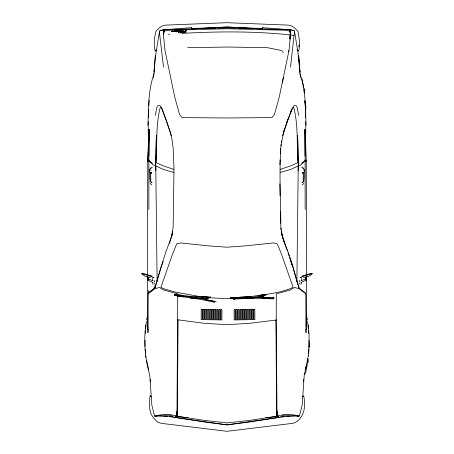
<?xml version="1.0" encoding="UTF-8"?>
<svg xmlns="http://www.w3.org/2000/svg" width="454" height="454" viewBox="0 0 454 454"><rect width="100%" height="100%" fill="white"/><g stroke="black" fill="none" stroke-linecap="round" stroke-linejoin="round"><path stroke-width="0.68" d="M147.749 326.114L147.749 329.757L147.749 317.528M148.872 209.527L148.872 161.142L147.749 161.221L148.872 161.306M149.383 129.549L148.872 129.401L148.872 160.466L147.749 160.415L148.242 151.131M178.484 32.597L178.694 31.882L181.492 31.519L182.406 30.617L181.674 30.463L181.072 31.156L180.709 32.836L178.723 32.739L178.484 32.069M231.869 297.898L231.869 298.374L231.211 298.414L231.211 297.938L234.099 298.267L237.311 297.529L237.311 298.006L233.912 299.141L231.211 298.414M236.653 297.569L236.648 298.045L237.311 298.006M248.429 298.653L250.432 298.233L250.46 297.291L234.343 298.397L233.912 299.141L246.267 298.409L246.153 297.546L245.665 297.586L245.665 298.233L246.426 298.636L248.429 298.653L263.49 296.377L263.53 295.724L250.143 297.608L250.943 297.364M303.164 87.174L303.164 85.976M304.237 91.736L304.237 88.451M305.128 209.527L305.128 161.142L306.251 161.221L306.49 274.891M305.128 160.466L306.251 160.279L305.128 160.466L305.128 129.401L304.617 129.549M306.251 326.114L306.251 317.528M306.251 161.221L305.128 161.306M306.524 293.931L306.251 329.757M307.608 362.003L307.608 358.768M307.96 362.865L307.96 359.579M147.476 293.25L147.505 276.849M147.51 274.891L147.749 161.221M234.61 298.261L230.416 298.562L230.416 297.852L251.107 296.519L266.311 294.334L266.311 295.038M246.153 298.284L246.153 297.546L247.288 297.478L247.356 298.573L245.665 298.096L247.844 298.647L257.287 298.272L273.552 298.874L273.558 298.04C265.034 297.421 256.249 296.978 247.844 298.085L247.844 298.647L248.61 298.255L248.696 297.398L248.429 297.92L248.764 298.488L250.432 298.233M264.682 294.816L263.093 295.628L265.34 294.777L263.235 296.314L265.34 295.248L265.34 294.777L264.682 294.816L264.682 295.287L263.059 296.252L263.49 296.377M164.501 31.11L164.507 29.816L172.543 29.555M176.975 416.244L174.892 417.396L205.492 422.169L227 424.876L248.508 422.169L279.108 417.396L277.025 416.244L249.206 420.461L227 422.901L204.794 420.461L176.975 416.244L177.707 295.94M298.959 46.915L298.982 44.952M164.569 31.11L164.507 29.816M185.59 31.865L186.049 31.786L185.799 32.416L185.181 32.467L184.012 31.553L183.053 31.57L182.985 31.894L182.372 31.837L182.394 31.457L183.251 31.967C183.524 32.921 186.242 31.371 184.806 32.001L183.825 31.706L186.31 30.14L185.504 30.855L185.323 31.82C183.45 32.523 187.156 31.411 185.59 31.865L185.323 31.82M305.803 293.857L305.763 293.216L299.095 288.063L296.882 281.401L298.227 165.835L300.111 165.415L305.769 160.449M290.339 29.902L290.316 31.803L290.367 29.862L293.159 30.276L294.379 30.946L294.061 30.946M304.072 179.841L304.186 171.828M298.153 170.613L298.227 165.835L290.838 169.387L280.124 172.435M303.221 179.954L303.306 173.95M148.946 156.085L149.383 130.031L148.43 147.618M145.064 340.279L145.064 346.464M148.231 121.689L148.22 133.641L148.634 137.233M148.373 117.535L148.691 109.249M147.947 125.259C148.617 107.95 148.066 90.136 154.099 73.644M147.749 160.415L148.872 129.401L148.872 129.77M145.808 324.968C143.532 341.771 145.019 358.762 149.741 374.998L151.84 405.184L154.632 416.091C161.601 414.122 169.915 414.139 176.884 416.074L177.401 407.249L178.082 320.087L177.792 319.798L204.635 323.327L227 324.689L249.365 323.327L275.918 320.087L276.208 319.798L276.304 293.834L290.31 289.975L294.584 287.473L299.09 288.716L305.786 293.71L306.053 332.737L305.843 329.405M279.885 164.785L280.084 159.859M280.339 153.531L280.532 148.611M262.543 28.92L262.594 27.671M176.884 416.074L176.924 411.579M148.867 105.844L149.145 100.391M308.589 356.089L309.18 344.393L309.021 333.843L308.192 324.968M289.839 38.8L290.061 34.6L293.789 35.633M289.913 39.129L290.134 34.924C254.319 31.082 218.056 31.366 182.099 33.369M262.418 28.914L262.486 27.66L291.088 29.811M148.123 293.647L148.713 290.288M148.197 293.857L148.237 293.216L154.905 288.063L160.733 268.201L163.117 261.532M148.157 329.405L147.947 332.737L148.214 293.71L154.91 288.716L159.416 287.473L163.69 289.975L177.696 293.834M234.343 298.397L233.912 299.141M308.476 353.189L308.748 349.154M308.936 346.464L308.936 340.279M145.314 333.321L145.518 330.495M145.677 328.378L146.392 321.432M183.473 32.308L182.985 32.467L183.887 32.302L182.985 32.467L183.416 32.592L183.484 32.177M155.234 56.126L155.801 55.927L155.234 56.126L153.985 71.465L154.099 72.038L154.683 71.993M175.426 416.704L175.477 416.057M290.56 34.839L289.028 50.332L279.193 97.252L274.381 114.686L271.912 117.586L227 117.989L182.088 117.586L179.619 114.686L174.807 97.252L164.972 50.332L163.44 34.839L164.161 31.105L169.206 30.219L227 28.767L284.794 30.219L289.839 31.105L290.56 34.839L289.839 31.105M153.764 75.529L155.506 55.865M152.538 280.668L152.833 277.383L153.673 277.36M294.498 31.542L290.486 67.101M303.499 381.502L303.732 379.413M230.416 298.562L230.501 297.773M305.366 137.233L305.78 133.646L305.769 121.689M149.752 171.47C149.576 172.736 150.126 168.343 149.383 169.643L149.553 169.257M149.843 170.92C149.968 169.41 150.422 166.771 152.504 167.174M176.714 415.938L177.247 411.574M183.251 31.967L183.303 31.627L182.394 31.457L183.342 30.367L180.187 30.412L178.501 31.286L178.036 30.815L178.825 30.594L177.684 30.702L177.122 31.366L177.52 31.542L177.122 31.366M280.833 145.882L281.009 144.531M281.281 142.499L281.457 141.149M155.438 56.358L159.502 31.542M299.385 281.781L299.566 280.515M303.533 179.966L303.3 181.157M164.161 31.105L163.44 34.839M177.52 31.542L176.078 31.871L176.362 31.513L175.999 31.349C175.091 30.69 174.943 31.82 176.583 31.32L177.179 30.469L178.87 30.412L178.036 30.815L178.643 30.719M150.7 396.62L150.223 395.803L149.684 398.816L149.468 405.865L149.741 409.122L151.086 414.213L153.917 418.378L157.595 422.067L161.408 423.361L226.977 431.3L292.546 423.361C300.134 421.738 304.413 413.123 304.486 405.865C304.475 406.534 304.452 393.374 303.261 396.62M191.48 296.899L190.027 296.814L189.903 297.54L192.082 298.289L207.313 298.596L207.461 297.96L194.777 297.444L178.24 295.656L177.69 296.309L189.988 297.682L190.027 296.814L189.539 296.774L189.431 297.404L190.113 297.932L200.878 299.413L214.731 302.285M191.032 297.665L191.157 296.939L189.539 296.774L191.162 297.313L191.038 298.028L189.454 297.274L189.988 297.682M194.187 298.023L194.312 297.291L193.949 297.552L194.777 297.444L194.653 297.994L193.824 298.267M147.096 276.497L147.919 280.09L148.004 279.579M175.891 294.742L175.811 295.214L175.153 295.14L175.233 294.674L178.025 295.48L181.316 295.304L181.231 295.77L177.69 296.309L175.153 295.14M180.658 295.231L180.578 295.696L181.231 295.77M192.082 298.289L194.125 298.216L194.312 297.291M187.451 296.7L174.342 295.151L174.563 294.385L189.596 296.303M208.749 297.256L207.047 297.79L209.407 297.33L207.069 298.488L209.328 297.796L209.407 297.33L208.749 297.256L208.67 297.722L207.495 298.176M210.316 297.756L210.208 296.956M303.76 182.128L303.953 181.032M155.376 115.367L156.806 107.587L157.776 105.634L159.836 105.413L161.153 107.167L166.59 121.28L170.188 132.171L171.981 139.333L173.167 148.112L173.996 168.508L173.139 226.983L171.55 236.789L165.948 251.652L160.602 268.603M299.107 49.378L299.544 41.076L298.023 31.508C295.492 28.568 292.478 25.373 288.358 25.118L226.943 22.7L165.528 25.118C161.408 25.373 158.395 28.568 155.864 31.508C154.298 37.54 153.6 45.508 155.211 50.99M307.477 363.433L305.667 372.91L304.174 374.38M169.342 243.628L172.259 233.793M172.514 232.493L172.764 231.194M171.754 236.398L172.293 233.634M299.317 71.993L299.901 72.038L300.015 71.465L298.766 56.126L298.199 55.927L298.766 56.126M288.636 51.745L288.903 50.377M305.332 110.668L305.99 107.371L304.804 101.435M308.924 347.679L309.713 343.723M176.867 30.628C177.179 31.298 175.255 31.859 176.305 31.025L176.3 30.48L177.179 30.469L174.285 30.849L174.183 31.315L175.125 31.218M282.303 82.872L283.427 77.481M306.66 363.688L307.341 360.436M308.022 357.185L308.294 355.885M306.598 364.749L304.259 374.998L302.16 405.184L299.368 416.091L297.291 416.08M146.557 320.059L147.539 315.507M305.338 279.125L305.843 276.832L306.251 276.832M300.82 280.901L305.491 278.972L306.081 280.09L306.904 276.497M178.24 295.656L177.69 296.309M305.298 369.448L306.524 364.341M172.214 31.411L172.293 31.099L174.869 31.178L174.387 31.212C173.871 31.939 170.732 31.173 171.947 31.4L172.293 31.099L171.436 31.303M282.649 135.667L283.33 133.141M160.733 268.201L154.905 288.063M147.919 280.09L148.509 278.972L153.18 280.901M174.342 295.151L174.563 294.385M283.5 131.961L284.544 128.76M286.213 123.636L286.837 121.712M153.344 77.555L153.764 76.312M283.551 132.477L291.945 108.517M171.765 31.479L171.873 31.161L171.499 31.491M154.059 284.164L154.491 282.995M287.047 121.07L287.774 119.147M290.214 112.734L290.946 110.81M303.51 183.087L302.869 184.46L302.12 184.937M185.941 30.418L186.083 30.072M300.962 284.164L301.632 282.638M178.422 30.861L178.501 31.286L178.15 31.275L180.085 31.116L179.426 30.776L178.938 31.076M176.266 30.639L174.807 30.526L175.102 31.388L175.999 31.349L175.692 31.116L176.3 30.48L174.285 30.849M303.113 181.645L301.989 182.446M160.665 30.713L162.367 30.112M179.426 30.776L179.807 30.407L180.737 30.605L180.357 31.178L180.823 31.559L180.709 32.836L182.247 32.79L181.452 32.54L182.213 31.632L182.985 31.894M150.484 173.542L151.08 172.463L150.405 173.746M303.09 172.917L302.608 172.951L303.255 172.673M156.857 49.384L155.052 51.137M304.447 169.257L304.197 171.044M250.46 298.034L250.137 298.335L250.914 297.926L250.46 298.034L250.46 297.291M303.732 395.803L302.733 396.66M305.758 159.899L301.598 163.247M277.076 411.579L277.025 416.244L276.208 319.798L275.918 320.087L276.599 407.249L277.116 416.074C284.085 414.139 292.399 414.122 299.368 416.091M148.163 293.006L154.831 287.859L154.78 285.736M312.602 273.535L309.066 276.197L304.696 277.473L301.989 276.639L301.893 276.066L311.529 273.251M180.63 31.559L181.072 31.156M185.181 32.467L185.981 32.018L185.045 32.387L185.555 32.353M151.171 168.258L150.751 168.394M151.176 173.002L150.773 173.207L150.915 172.77L151.148 173.173L151.392 172.951L151.069 173.031M302.302 182.457L302.687 182.281L302.171 182.406M300.906 282.513L305.934 280.243M299.124 162.855L297.892 162.657L290.378 166.022L280.141 169.37M160.773 30.736L161.391 30.48M182.372 31.684L182.014 31.808L182.372 31.837M180.686 30.39L179.682 30.571M174.886 417.198L176.441 416.704M247.356 297.847L245.665 297.586L247.6 297.381M302.551 276.475L311.994 273.711M177.525 416.08L176.379 416.341L188.279 417.822M260.948 295.372L262.316 295.128M263.683 294.89L265.051 294.646M266.419 294.408C275.476 292.898 284.737 291.281 293.102 287.359L281.656 254.626L277.298 243.832L273.404 242.941L245.415 245.875L227 247.203L208.585 245.875L180.596 242.941L176.702 243.832L172.344 254.626L160.898 287.359L164.359 288.96L175.25 292.109L203.307 297.177M168.417 34.328L169.796 34.095M258.44 295.531L266.311 294.334M163.661 29.902L163.65 31.78L163.661 29.902L160.841 30.276L159.621 30.946L159.939 30.946M284.669 416.551L227 424.876L169.291 416.551M182.394 31.457L182.82 31.394M265.721 417.822L277.621 416.341L276.475 416.08M156.709 416.08L154.632 416.091M251.187 296.587L230.416 297.852M162.912 29.811L191.514 27.66L191.582 28.914M236.006 298.159L245.654 297.824M194.062 28.823L226.966 27.03L262.679 28.568M231.886 298.431L227 298.692L208.148 297.688M237.47 298.136L239.57 298.023M280.351 416.897L295.65 416.074L298.34 416.267L295.582 415.365L282.138 415.143M174.444 29.289L176.544 29.198M191.253 28.568L226.966 27.03L259.847 28.823M172.469 29.555L227 27.637L281.531 29.555M191.327 28.84L215.746 27.972M152.011 182.446L150.887 181.645M217.858 27.921L236.142 27.921M187.74 47.687L227.55 47.04L267.355 47.687L280.697 50.337L282.581 51.257M286.752 416.25L289.817 416.199M171.862 415.143L158.418 415.365L155.66 416.267L158.35 416.074L173.649 416.897M292.45 107.598L293.766 107.587C298.437 125.429 296.683 144.389 297.892 162.657M289.499 31.11L289.419 29.816L289.431 31.11M152.833 277.383L153.98 277.36M300.02 277.36L301.167 277.383L301.462 280.668M261.913 297.75L273.558 298.04M261.81 298.062L267.4 298.21M301.496 167.174C304.044 166.215 304.311 171.907 304.248 171.47M303.249 168.394L302.829 168.258M161.55 107.598L160.234 107.587C155.563 125.429 157.317 144.389 156.108 162.657L163.622 166.022L173.859 169.37M208.097 296.939L195.078 296.638M210.435 297.058L189.545 296.224M164.138 416.199L167.203 416.25M175.692 31.116L176.583 31.32M194.125 298.216L192.439 298.182L192.558 297.098L192.207 297.569L200.974 298.584L214.844 301.388M238.254 27.972L262.673 28.84M300.327 277.36L301.167 277.383M147.749 160.279L148.872 160.313M281.457 29.555L289.493 29.816M277.383 29.198L279.482 29.289M303.516 173.542L302.92 172.463L303.595 173.746M174.467 294.453L182.122 295.412M291.633 30.112L293.335 30.713M205.526 299.68L216.263 301.819M207.228 300.298L208.465 300.514M181.776 31.224L182.48 31.354M151.829 182.406L151.313 182.281L151.698 182.457M302.824 173.002L303.085 172.77L303.227 173.207L302.931 173.031M147.749 276.832L148.157 276.832L148.662 279.125M173.876 172.435L163.162 169.387L155.773 165.835L153.889 165.415L148.231 160.449M142.471 273.251L152.107 276.066L152.011 276.639L149.304 277.473L144.934 276.197L141.398 273.535M142.006 273.711L151.449 276.475M179.659 30.986L180.085 31.116M151.88 184.937L151.131 184.46L150.49 183.087M277.559 416.704L279.108 417.198M174.875 30.787L174.518 30.656L174.739 30.906M292.609 30.48L293.227 30.736M148.066 280.243L153.094 282.513M206.905 298.397L207.313 298.596M171.623 31.241L171.947 31.4M245.665 298.096L246.267 298.409M183.28 31.746L184.131 32.245L183.303 31.627M179.239 30.94L179.653 31.212M246.153 297.546L246.584 297.835M150.745 172.673L151.216 173.042L150.91 172.917M152.402 163.247L148.242 159.899M151.222 396.66L150.223 395.803M190.027 296.814L190.402 297.171M297.029 49.384L298.834 51.137L298.391 50.32M173.496 31.309L173.91 31.445M282.78 51.699L283.171 52.579M152.368 282.638L153.038 284.164M299.901 73.644C305.934 90.136 305.383 107.95 306.053 125.259M282.161 236.579L287.439 250.801M299.509 282.995L299.941 284.164M162.055 108.517L170.449 132.477M290.883 261.532L293.267 268.201L299.095 288.063M300.236 76.312L300.656 77.555M281.707 233.634L284.658 243.628M293.397 268.603C290.174 254.41 282.286 241.568 280.861 226.983C280.703 200.696 279.108 174.381 280.833 148.112C282.388 133.232 287.626 118.687 294.164 105.413L296.224 105.634L297.194 107.587L298.624 115.367M288.086 252.753L289.102 256.011M289.504 257.316L290.929 261.879M291.332 263.184L291.939 265.136M293.267 268.201L296.882 281.401M170.67 133.141L171.351 135.667M150.7 181.157L150.467 179.966M147.476 364.341L148.702 369.448M306.461 315.507L307.443 320.059M145.706 355.885L145.978 357.185M146.659 360.436L147.34 363.688M301.938 78.553L303.749 87.684M281.236 231.194L281.486 232.493M281.741 233.793L282.246 236.398M305.996 279.579L306.081 280.09M150.047 181.032L150.24 182.128M294.618 31.837L298.562 56.358L299.697 69.366M280.816 228.175L281.043 229.576M281.264 230.978L281.486 232.38M281.713 233.776L281.934 235.178M154.434 280.515L154.615 281.781M163.514 67.101L159.382 31.837M307.608 321.432L308.323 328.378M276.753 411.574L277.286 415.938M150.268 379.413L150.501 381.502M274.085 298.46L274.012 297.659L273.121 297.716L273.195 298.511M299.816 70.733L300.236 75.529M298.494 55.865L299.901 72.038M278.523 416.057L278.574 416.704M308.482 330.495L308.686 333.321M145.252 349.154L145.524 353.189M304.855 100.391L305.133 105.844M305.309 109.249L305.627 117.535M191.406 27.671L191.457 28.92M305.128 129.401L306.251 160.415M304.617 130.031L305.054 156.085M279.885 183.853L280.084 195.816M280.339 211.297L280.538 223.26M155.847 170.613L155.773 165.835L157.118 281.401M150.694 173.95L150.779 179.954M149.814 171.828L149.928 179.841M191.157 296.939L191.162 297.313M147.749 317.766L147.476 293.931M306.495 276.849L306.524 293.25M247.288 297.478L247.294 298.216M307.96 358.217L307.96 361.747M307.608 358.11L307.608 359.466M307.608 361.639L307.608 362.752M304.237 89.563L304.237 93.093M201.23 309.265L201.156 319.593L202.189 319.593L202.263 309.305L201.23 309.265M203.017 309.333L202.949 319.661L203.982 319.661L204.05 309.378L203.017 309.333M204.811 309.333L204.737 319.661L205.77 319.661L205.844 309.378L204.811 309.333M206.598 309.333L206.53 319.661L207.563 319.661L207.631 309.378L206.598 309.333M208.448 309.407L208.38 319.735L209.413 319.735L209.481 309.446L208.448 309.407M210.242 309.475L210.168 319.803L211.201 319.803L211.275 309.514L210.242 309.475M212.029 309.475L211.961 319.803L212.994 319.803L213.062 309.514L212.029 309.475M213.817 309.475L213.749 319.803L214.782 319.803L214.85 309.514L213.817 309.475M215.542 309.543L215.474 319.877L216.507 319.877L216.575 309.588L215.542 309.543M217.33 309.617L217.262 319.945L218.295 319.945L218.363 309.656L217.33 309.617M219.123 309.617L219.055 319.945L220.088 319.945L220.156 309.656L219.123 309.617M220.911 309.617L220.843 319.945L221.875 319.945L221.944 309.656L220.911 309.617M156.369 135.275L155.677 165.143L156.369 135.275M191.605 297.631L191.509 298.182L192.326 297.926L192.422 297.387L191.605 297.631M185.516 31.519L184.398 31.337L185.516 31.519M235.115 309.617L234.082 309.656L234.151 319.945L235.183 319.945L235.115 309.617M236.903 309.617L235.87 309.656L235.938 319.945L236.971 319.945L236.903 309.617M238.696 309.617L237.663 309.656L237.731 319.945L238.764 319.945L238.696 309.617M240.484 309.543L239.451 309.588L239.519 319.877L240.552 319.877L240.484 309.543M242.209 309.475L241.176 309.514L241.244 319.803L242.277 319.803L242.209 309.475M243.997 309.475L242.964 309.514L243.032 319.803L244.065 319.803L243.997 309.475M245.784 309.475L244.751 309.514L244.825 319.803L245.858 319.803L245.784 309.475M247.578 309.407L246.545 309.446L246.613 319.735L247.646 319.735L247.578 309.407M249.428 309.333L248.395 309.373L248.463 319.661L249.496 319.661L249.428 309.333M251.215 309.333L250.182 309.373L250.256 319.661L251.289 319.661L251.215 309.333M253.009 309.333L251.976 309.378L252.044 319.661L253.077 319.661L253.009 309.333M254.796 309.265L253.763 309.305L253.837 319.593L254.87 319.593L254.796 309.265M298.323 165.143L297.631 135.275L298.323 165.143"/></g></svg>
